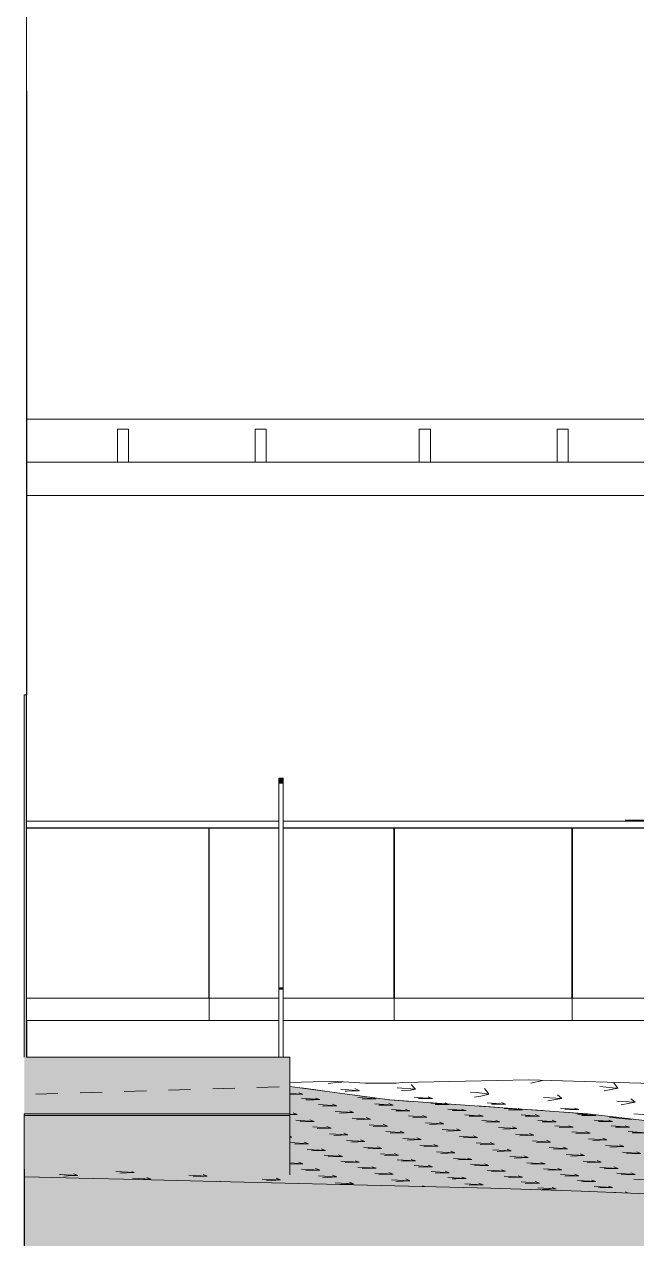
# Model space of a CAD drawing. Header units: metres. Extents: x -111189 to -108577, y -72951 to -72647.
# Drawn here: x -108974.64 to -108971.87, y -72946.57 to -72941.08 of the extents above; entities that cross this region are included whole.
import ezdxf

# ---------------------------------------------------------------- set-up
doc = ezdxf.new("R2010")
doc.units = ezdxf.units.M
doc.header["$MEASUREMENT"] = 0
doc.linetypes.add('Hidden Line', pattern=[0.13, 0.08, -0.05])
for name, color, linetype in [('00 - DESENHO 2D', 7, 'Continuous'), ('01 - TERRENO PROPOSTO', 7, 'Continuous'), ('02 - ESTRADAS', 7, 'Continuous'), ('03 - LAJES', 7, 'Continuous'), ('05 - VIGA', 7, 'Continuous'), ('06 - ESCADAS _ GUARDAS', 7, 'Continuous'), ('06 - FORRA', 7, 'Continuous'), ('08 - EQUIPAMENTO FIXO', 7, 'Continuous')]:
    doc.layers.add(name, color=color, linetype=linetype)

# ---------------------------------------------------------------- blocks, each defined once
blk = doc.blocks.new('Corte Elem_79_1', base_point=(-108818.3944, -72944.7073))
at = {"layer": '03 - LAJES', "color": 7, "linetype": 'Continuous', "lineweight": 13}
for p, q in [((-108974.6291, -72945.579), (-108973.4904, -72945.579)), ((-108973.4704, -72945.579), (-108969.845, -72945.579))]:
    blk.add_line(p, q, dxfattribs=at)
blk = doc.blocks.new('Corte Elem_84_1', base_point=(-108818.3944, -72944.7073))
at = {"layer": '06 - FORRA', "color": 7, "linetype": 'Continuous', "lineweight": 13}
blk.add_line((-108974.6405, -72945.579), (-108974.6404, -72945.579), dxfattribs=at)
blk = doc.blocks.new('Corte Elem_124_1', base_point=(-108818.3944, -72944.7073))
at = {"layer": '08 - EQUIPAMENTO FIXO', "color": 251, "linetype": 'Continuous', "lineweight": 13}
for p, q in [((-108972.1641, -72944.679), (-108972.9686, -72944.679)), ((-108972.1641, -72944.709), (-108972.9686, -72944.709)), ((-108972.9676, -72945.478), (-108972.9676, -72944.71)), ((-108972.9676, -72944.71), (-108972.1651, -72944.71)), ((-108972.9506, -72944.709), (-108972.9506, -72944.71)), ((-108972.1821, -72944.709), (-108972.1821, -72944.71)), ((-108972.1651, -72944.71), (-108972.1651, -72945.478)), ((-108972.9506, -72945.479), (-108972.9686, -72945.479)), ((-108972.1651, -72945.478), (-108972.9676, -72945.478)), ((-108972.9506, -72945.479), (-108972.9506, -72945.478)), ((-108972.1821, -72945.479), (-108972.9506, -72945.479)), ((-108972.1821, -72945.479), (-108972.1821, -72945.478)), ((-108972.1641, -72945.479), (-108972.1821, -72945.479))]:
    blk.add_line(p, q, dxfattribs=at)
blk = doc.blocks.new('Corte Elem_125_1', base_point=(-108818.3944, -72944.7073))
at = {"layer": '08 - EQUIPAMENTO FIXO', "color": 251, "linetype": 'Continuous', "lineweight": 13}
for p, q in [((-108973.4904, -72944.679), (-108973.8054, -72944.679)), ((-108973.4904, -72944.709), (-108973.8054, -72944.709)), ((-108973.8044, -72945.478), (-108973.8044, -72944.71)), ((-108973.8044, -72944.71), (-108973.4904, -72944.71)), ((-108973.7874, -72944.709), (-108973.7874, -72944.71)), ((-108972.9686, -72944.679), (-108973.4704, -72944.679)), ((-108972.9686, -72944.709), (-108973.4704, -72944.709)), ((-108973.4704, -72944.71), (-108972.9696, -72944.71)), ((-108972.9866, -72944.709), (-108972.9866, -72944.71)), ((-108972.9696, -72944.71), (-108972.9696, -72945.478)), ((-108972.9686, -72945.479), (-108972.9686, -72944.709)), ((-108973.7874, -72945.479), (-108973.8054, -72945.479)), ((-108973.4904, -72945.478), (-108973.8044, -72945.478)), ((-108973.7874, -72945.479), (-108973.7874, -72945.478)), ((-108973.4904, -72945.479), (-108973.7874, -72945.479)), ((-108972.9696, -72945.478), (-108973.4704, -72945.478)), ((-108972.9866, -72945.479), (-108973.4704, -72945.479)), ((-108972.9866, -72945.479), (-108972.9866, -72945.478)), ((-108972.9686, -72945.479), (-108972.9866, -72945.479)), ((-108972.9686, -72945.579), (-108972.9686, -72945.479))]:
    blk.add_line(p, q, dxfattribs=at)
blk = doc.blocks.new('Corte Elem_126_1', base_point=(-108818.3944, -72944.7073))
at = {"layer": '08 - EQUIPAMENTO FIXO', "color": 251, "linetype": 'Continuous', "lineweight": 13}
for p, q in [((-108973.8054, -72944.679), (-108974.6291, -72944.679)), ((-108973.8054, -72944.709), (-108974.6291, -72944.709)), ((-108974.6291, -72944.71), (-108973.8064, -72944.71)), ((-108974.6225, -72944.709), (-108974.6225, -72944.71)), ((-108973.8234, -72944.709), (-108973.8234, -72944.71)), ((-108973.8064, -72944.71), (-108973.8064, -72945.478)), ((-108973.8054, -72945.479), (-108973.8054, -72944.709)), ((-108973.8064, -72945.478), (-108974.6291, -72945.478)), ((-108974.6225, -72945.479), (-108974.6291, -72945.479)), ((-108974.6225, -72945.479), (-108974.6225, -72945.478)), ((-108973.8234, -72945.479), (-108974.6225, -72945.479)), ((-108973.8234, -72945.479), (-108973.8234, -72945.478)), ((-108973.8054, -72945.479), (-108973.8234, -72945.479)), ((-108973.8054, -72945.579), (-108973.8054, -72945.479))]:
    blk.add_line(p, q, dxfattribs=at)
blk = doc.blocks.new('Corte Elem_127_1', base_point=(-108818.3944, -72944.7073))
at = {"layer": '08 - EQUIPAMENTO FIXO', "color": 251, "linetype": 'Continuous', "lineweight": 13}
for p, q in [((-108970.7657, -72944.679), (-108972.1641, -72944.679)), ((-108972.1641, -72945.479), (-108972.1641, -72944.709)), ((-108970.7657, -72944.709), (-108972.1641, -72944.709)), ((-108972.1631, -72945.478), (-108972.1631, -72944.71)), ((-108972.1631, -72944.71), (-108970.7667, -72944.71)), ((-108972.1461, -72944.709), (-108972.1461, -72944.71)), ((-108971.9246, -72944.674), (-108971.9249, -72944.674)), ((-108971.9237, -72944.674), (-108971.9246, -72944.674)), ((-108971.9223, -72944.674), (-108971.9237, -72944.674)), ((-108971.9203, -72944.674), (-108971.9223, -72944.674)), ((-108971.9178, -72944.674), (-108971.9203, -72944.674)), ((-108971.9149, -72944.674), (-108971.9178, -72944.674)), ((-108971.9118, -72944.674), (-108971.9149, -72944.674)), ((-108971.9084, -72944.674), (-108971.9118, -72944.674)), ((-108971.9049, -72944.674), (-108971.9084, -72944.674)), ((-108971.0249, -72944.674), (-108971.9049, -72944.674)), ((-108971.0215, -72944.674), (-108971.0249, -72944.674)), ((-108971.0181, -72944.674), (-108971.0215, -72944.674)), ((-108971.0149, -72944.674), (-108971.0181, -72944.674)), ((-108971.0121, -72944.674), (-108971.0149, -72944.674)), ((-108971.0096, -72944.674), (-108971.0121, -72944.674)), ((-108971.0076, -72944.674), (-108971.0096, -72944.674)), ((-108971.0061, -72944.674), (-108971.0076, -72944.674)), ((-108971.0052, -72944.674), (-108971.0061, -72944.674)), ((-108971.0049, -72944.674), (-108971.0052, -72944.674)), ((-108970.7837, -72944.709), (-108970.7837, -72944.71)), ((-108970.7667, -72944.71), (-108970.7667, -72945.478)), ((-108970.7657, -72945.479), (-108970.7657, -72944.709)), ((-108972.1641, -72945.579), (-108972.1641, -72945.479)), ((-108972.1461, -72945.479), (-108972.1641, -72945.479)), ((-108970.7667, -72945.478), (-108972.1631, -72945.478)), ((-108972.1461, -72945.479), (-108972.1461, -72945.478)), ((-108970.7837, -72945.479), (-108972.1461, -72945.479)), ((-108970.7837, -72945.479), (-108970.7837, -72945.478)), ((-108970.7657, -72945.479), (-108970.7837, -72945.479)), ((-108970.7657, -72945.579), (-108970.7657, -72945.479))]:
    blk.add_line(p, q, dxfattribs=at)
blk = doc.blocks.new('Corte Elem_134_1', base_point=(-108818.3944, -72944.7073))
at = {"layer": '05 - VIGA', "color": 251, "linetype": 'Continuous', "lineweight": 13}
for p, q in [((-108974.2195, -72943.0568), (-108974.6291, -72943.0568)), ((-108973.597, -72943.0568), (-108974.1695, -72943.0568)), ((-108972.8551, -72943.0568), (-108973.547, -72943.0568)), ((-108972.2326, -72943.0568), (-108972.8051, -72943.0568)), ((-108971.6107, -72943.0568), (-108972.1826, -72943.0568)), ((-108970.0076, -72943.2068), (-108974.6291, -72943.2068))]:
    blk.add_line(p, q, dxfattribs=at)
blk = doc.blocks.new('Corte Elem_136_1', base_point=(-108818.3944, -72944.7073))
at = {"layer": '05 - VIGA', "color": 251, "linetype": 'Continuous', "lineweight": 13}
for p, q in [((-108974.2195, -72942.9068), (-108974.2195, -72943.0568)), ((-108974.1695, -72942.9068), (-108974.2195, -72942.9068)), ((-108974.1695, -72943.0568), (-108974.1695, -72942.9068)), ((-108974.2195, -72943.0568), (-108974.1695, -72943.0568))]:
    blk.add_line(p, q, dxfattribs=at)
blk = doc.blocks.new('Corte Elem_137_1', base_point=(-108818.3944, -72944.7073))
at = {"layer": '05 - VIGA', "color": 251, "linetype": 'Continuous', "lineweight": 13}
for p, q in [((-108973.597, -72942.9068), (-108973.597, -72943.0568)), ((-108973.547, -72942.9068), (-108973.597, -72942.9068)), ((-108973.547, -72943.0568), (-108973.547, -72942.9068)), ((-108973.597, -72943.0568), (-108973.547, -72943.0568))]:
    blk.add_line(p, q, dxfattribs=at)
blk = doc.blocks.new('Corte Elem_138_1', base_point=(-108818.3944, -72944.7073))
at = {"layer": '05 - VIGA', "color": 251, "linetype": 'Continuous', "lineweight": 13}
for p, q in [((-108972.8551, -72942.9068), (-108972.8551, -72943.0568)), ((-108972.8051, -72942.9068), (-108972.8551, -72942.9068)), ((-108972.8051, -72943.0568), (-108972.8051, -72942.9068)), ((-108972.8551, -72943.0568), (-108972.8051, -72943.0568))]:
    blk.add_line(p, q, dxfattribs=at)
blk = doc.blocks.new('Corte Elem_139_1', base_point=(-108818.3944, -72944.7073))
at = {"layer": '05 - VIGA', "color": 251, "linetype": 'Continuous', "lineweight": 13}
for p, q in [((-108972.2326, -72942.9068), (-108972.2326, -72943.0568)), ((-108972.1826, -72942.9068), (-108972.2326, -72942.9068)), ((-108972.1826, -72943.0568), (-108972.1826, -72942.9068)), ((-108972.2326, -72943.0568), (-108972.1826, -72943.0568))]:
    blk.add_line(p, q, dxfattribs=at)
blk = doc.blocks.new('Corte Elem_143_1', base_point=(-108818.3944, -72944.7073))
at = {"layer": '05 - VIGA', "color": 251, "linetype": 'Continuous', "lineweight": 13}
blk.add_line((-108974.6291, -72942.8611), (-108969.6749, -72942.8611), dxfattribs=at)
blk = doc.blocks.new('Corte Elem_144_1', base_point=(-108818.3944, -72944.7073))
at = {"layer": '06 - FORRA', "linetype": 'Continuous', "lineweight": 13}
blk.add_hatch(color=251, dxfattribs=at).paths.add_polyline_path([(-108974.6304, -72944.1073), (-108974.6404, -72944.1073), (-108974.6404, -72945.7448), (-108974.6304, -72945.7448)])
at = {"layer": '06 - FORRA', "color": 7, "linetype": 'Continuous', "lineweight": 20}
for p, q in [((-108974.6404, -72944.1073), (-108974.6304, -72944.1073)), ((-108974.6404, -72945.7448), (-108974.6404, -72944.1073)), ((-108974.6304, -72944.1073), (-108974.6304, -72945.7448))]:
    blk.add_line(p, q, dxfattribs=at)
blk = doc.blocks.new('Corte Elem_145_1', base_point=(-108818.3944, -72944.7073))
at = {"layer": '06 - FORRA', "color": 7, "linetype": 'Continuous', "lineweight": 13}
for p, q in [((-108974.6292, -72944.1073), (-108974.6297, -72944.1073)), ((-108974.6291, -72945.7448), (-108974.6291, -72945.579))]:
    blk.add_line(p, q, dxfattribs=at)
blk = doc.blocks.new('Corte Elem_153_1', base_point=(-108818.3944, -72944.7073))
at = {"layer": '06 - FORRA', "color": 7, "linetype": 'Continuous', "lineweight": 13}
for p, q in [((-108974.6305, -72944.1073), (-108974.6305, -72938.7017)), ((-108974.6305, -72944.1073), (-108974.6305, -72938.7017)), ((-108974.6405, -72944.1077), (-108974.6404, -72944.1077))]:
    blk.add_line(p, q, dxfattribs=at)
blk = doc.blocks.new('Corte Elem_154_1', base_point=(-108818.3944, -72944.7073))
at = {"layer": '06 - FORRA', "color": 7, "linetype": 'Continuous', "lineweight": 13}
for p, q in [((-108974.6291, -72944.1073), (-108974.6291, -72941.8273)), ((-108974.6292, -72944.1073), (-108974.6291, -72944.1073))]:
    blk.add_line(p, q, dxfattribs=at)
blk = doc.blocks.new('Corte Elem_158_1', base_point=(-108818.3944, -72944.7073))
at = {"layer": '06 - FORRA', "color": 7, "linetype": 'Continuous', "lineweight": 13}
for p, q in [((-108974.6305, -72941.3773), (-108974.6291, -72941.3773)), ((-108974.6291, -72941.3773), (-108974.6291, -72941.8273)), ((-108974.6291, -72941.8273), (-108974.6305, -72941.8273))]:
    blk.add_line(p, q, dxfattribs=at)
blk = doc.blocks.new('Corte Elem_162_1', base_point=(-108818.3944, -72944.7073))
at = {"layer": '06 - ESCADAS _ GUARDAS', "linetype": 'Continuous', "lineweight": 13}
blk.add_hatch(color=251, dxfattribs=at).paths.add_polyline_path([(-108973.4405, -72945.7448), (-108974.6405, -72945.7448), (-108974.6405, -72946.0093), (-108973.4405, -72946.0093)])
at = {"layer": '06 - ESCADAS _ GUARDAS', "color": 7, "linetype": 'Continuous', "lineweight": 20}
for p, q in [((-108974.6405, -72945.7448), (-108974.6404, -72945.7448)), ((-108974.6304, -72945.7448), (-108973.4405, -72945.7448)), ((-108973.4405, -72945.7448), (-108973.4405, -72946.0093)), ((-108973.4405, -72946.0093), (-108974.6405, -72946.0093))]:
    blk.add_line(p, q, dxfattribs=at)
at = {"layer": '06 - ESCADAS _ GUARDAS', "color": 7, "linetype": 'Continuous', "lineweight": 13}
for p, q in [((-108974.6405, -72946.0093), (-108974.6405, -72946.036)), ((-108973.4405, -72946.036), (-108973.4405, -72946.0093)), ((-108973.4405, -72946.0929), (-108973.4405, -72946.036)), ((-108973.4405, -72946.1498), (-108973.4405, -72946.0929)), ((-108973.4405, -72946.2067), (-108973.4405, -72946.1498)), ((-108973.4405, -72946.2636), (-108973.4405, -72946.2067)), ((-108973.4405, -72946.2777), (-108973.4405, -72946.2636)), ((-108974.6405, -72946.3083), (-108974.6399, -72946.3083))]:
    blk.add_line(p, q, dxfattribs=at)
blk = doc.blocks.new('Corte Elem_163_1', base_point=(-108818.3944, -72944.7073))
at = {"layer": '01 - TERRENO PROPOSTO', "linetype": 'Continuous', "lineweight": 13}
blk.add_hatch(color=251, dxfattribs=at).paths.add_polyline_path([(-108974.6399, -72946.2857), (-108974.6399, -72947.8273), (-108969.8223, -72947.8273), (-108969.8223, -72946.44), (-108969.8376, -72946.4394), (-108970.1213, -72946.4273), (-108970.2256, -72946.4231), (-108970.2322, -72946.4229), (-108970.2453, -72946.4226), (-108970.5252, -72946.4119), (-108970.6374, -72946.4086), (-108970.8846, -72946.4003), (-108972.1242, -72946.3513), (-108972.5314, -72946.3377), (-108973.5846, -72946.3116), (-108973.8319, -72946.305), (-108974.1253, -72946.2977), (-108974.3924, -72946.2913), (-108974.572, -72946.2871)])
at = {"layer": '01 - TERRENO PROPOSTO', "color": 7, "linetype": 'Continuous', "lineweight": 13}
for p, q in [((-108973.3344, -72945.8565), (-108973.4405, -72945.8601)), ((-108973.2233, -72945.8553), (-108973.3344, -72945.8565)), ((-108973.2198, -72945.8588), (-108973.2667, -72945.864)), ((-108973.222, -72945.8566), (-108973.263, -72945.8557)), ((-108973.1002, -72945.8633), (-108973.2233, -72945.8553)), ((-108973.2031, -72945.8584), (-108973.222, -72945.8566)), ((-108973.2031, -72945.8584), (-108973.2198, -72945.8588)), ((-108973.2031, -72945.8584), (-108973.2073, -72945.8563)), ((-108972.9599, -72945.8624), (-108973.1002, -72945.8633)), ((-108972.9316, -72945.86), (-108972.9599, -72945.8624)), ((-108972.646, -72945.8541), (-108972.9316, -72945.86)), ((-108972.8883, -72945.8718), (-108972.8913, -72945.8685)), ((-108972.3605, -72945.8482), (-108972.646, -72945.8541)), ((-108971.6923, -72945.8668), (-108972.3605, -72945.8482)), ((-108972.2987, -72945.85), (-108972.3506, -72945.8632)), ((-108971.9595, -72945.8831), (-108971.9753, -72945.8613)), ((-108973.3812, -72945.9123), (-108973.4405, -72945.9087)), ((-108973.3812, -72945.9123), (-108973.4405, -72945.9129)), ((-108973.3812, -72945.9123), (-108973.4003, -72945.9066)), ((-108973.1886, -72945.8908), (-108973.2094, -72945.8904)), ((-108973.1815, -72945.8982), (-108973.1903, -72945.8991)), ((-108973.1277, -72945.8967), (-108973.1886, -72945.8908)), ((-108973.1278, -72945.8968), (-108973.1815, -72945.8982)), ((-108973.1275, -72945.8964), (-108973.1458, -72945.8872)), ((-108973.1267, -72945.8968), (-108973.1278, -72945.8968)), ((-108973.1267, -72945.8968), (-108973.1277, -72945.8967)), ((-108973.1267, -72945.8968), (-108973.1275, -72945.8964)), ((-108972.8723, -72945.89), (-108972.955, -72945.8845)), ((-108972.8947, -72945.8949), (-108972.9359, -72945.8952)), ((-108972.8723, -72945.89), (-108972.8947, -72945.8949)), ((-108972.8811, -72945.8809), (-108972.8883, -72945.8718)), ((-108972.8723, -72945.89), (-108972.8811, -72945.8809)), ((-108972.5943, -72945.9053), (-108972.6242, -72945.9036)), ((-108972.5765, -72945.9207), (-108972.6051, -72945.9259)), ((-108972.5415, -72945.9118), (-108972.5943, -72945.9053)), ((-108972.5415, -72945.9118), (-108972.5765, -72945.9207)), ((-108972.5534, -72945.8953), (-108972.5606, -72945.8875)), ((-108972.5415, -72945.9118), (-108972.5534, -72945.8953)), ((-108972.2107, -72945.9316), (-108972.2298, -72945.9159)), ((-108971.982, -72945.8845), (-108972.0389, -72945.8775)), ((-108971.9562, -72945.8858), (-108972.0198, -72945.8973)), ((-108971.9562, -72945.8858), (-108971.982, -72945.8845)), ((-108971.9562, -72945.8858), (-108971.9595, -72945.8831)), ((-108973.3048, -72945.937), (-108973.3875, -72945.9307)), ((-108973.3319, -72945.9373), (-108973.3684, -72945.9374)), ((-108973.3048, -72945.937), (-108973.3319, -72945.9373)), ((-108973.3048, -72945.937), (-108973.3239, -72945.9299)), ((-108973.2285, -72945.9649), (-108973.3112, -72945.9596)), ((-108973.2285, -72945.9649), (-108973.2921, -72945.9673)), ((-108973.2285, -72945.9649), (-108973.2476, -72945.9572)), ((-108973.0504, -72945.9337), (-108973.1331, -72945.9274)), ((-108973.0675, -72945.9338), (-108973.114, -72945.9344)), ((-108973.0689, -72945.9273), (-108973.0695, -72945.927)), ((-108973.0504, -72945.9337), (-108973.0689, -72945.9273)), ((-108973.0504, -72945.9337), (-108973.0675, -72945.9338)), ((-108972.974, -72945.962), (-108973.0567, -72945.9557)), ((-108972.9743, -72945.962), (-108973.0376, -72945.9621)), ((-108972.974, -72945.962), (-108972.9931, -72945.9548)), ((-108972.974, -72945.962), (-108972.9743, -72945.962)), ((-108972.8628, -72945.9273), (-108972.8786, -72945.9255)), ((-108972.7959, -72945.9324), (-108972.8628, -72945.9273)), ((-108972.7959, -72945.9324), (-108972.8595, -72945.9327)), ((-108972.8106, -72945.9273), (-108972.815, -72945.925)), ((-108972.7959, -72945.9324), (-108972.8106, -72945.9273)), ((-108972.7196, -72945.9587), (-108972.8023, -72945.9524)), ((-108972.737, -72945.9588), (-108972.7832, -72945.9594)), ((-108972.7196, -72945.9587), (-108972.7387, -72945.9521)), ((-108972.7196, -72945.9587), (-108972.737, -72945.9588)), ((-108972.4651, -72945.9573), (-108972.5478, -72945.9511)), ((-108972.4651, -72945.9573), (-108972.5287, -72945.9577)), ((-108972.4651, -72945.9573), (-108972.4842, -72945.9508)), ((-108972.3888, -72945.9837), (-108972.4715, -72945.9774)), ((-108972.3888, -72945.9837), (-108972.4079, -72945.9771)), ((-108972.2107, -72945.9316), (-108972.2934, -72945.9273)), ((-108972.2107, -72945.9316), (-108972.2743, -72945.9431)), ((-108972.1343, -72945.9823), (-108972.217, -72945.9761)), ((-108972.1343, -72945.9823), (-108972.1534, -72945.9757)), ((-108971.8799, -72945.9489), (-108971.9626, -72945.9446)), ((-108971.8799, -72945.9489), (-108971.9435, -72945.9603)), ((-108971.8799, -72945.9489), (-108971.899, -72945.9331)), ((-108973.4066, -72946.0049), (-108973.4405, -72946.0028)), ((-108973.4066, -72946.0049), (-108973.4405, -72946.0062)), ((-108973.4066, -72946.0049), (-108973.4257, -72945.9973)), ((-108973.3302, -72946.0354), (-108973.4129, -72946.0302)), ((-108973.3302, -72946.0354), (-108973.3493, -72946.0278)), ((-108973.1521, -72945.9954), (-108973.2348, -72945.9901)), ((-108973.1521, -72945.9954), (-108973.2158, -72945.9978)), ((-108973.1521, -72945.9954), (-108973.1712, -72945.9877)), ((-108973.0758, -72946.0258), (-108973.1585, -72946.0206)), ((-108973.0758, -72946.0258), (-108973.1394, -72946.0282)), ((-108973.0758, -72946.0258), (-108973.0949, -72946.0182)), ((-108972.8977, -72945.9874), (-108972.9804, -72945.9812)), ((-108972.9455, -72945.9876), (-108972.9613, -72945.9882)), ((-108972.8977, -72945.9874), (-108972.9455, -72945.9876)), ((-108972.8977, -72945.9874), (-108972.9168, -72945.9811)), ((-108972.8213, -72946.0163), (-108972.904, -72946.011)), ((-108972.8213, -72946.0163), (-108972.885, -72946.0186)), ((-108972.8213, -72946.0163), (-108972.8404, -72946.0086)), ((-108972.6432, -72945.9867), (-108972.7259, -72945.9805)), ((-108972.6432, -72945.9867), (-108972.7068, -72945.9868)), ((-108972.6504, -72945.9843), (-108972.6623, -72945.9798)), ((-108972.6432, -72945.9867), (-108972.6504, -72945.9843)), ((-108972.5669, -72946.0121), (-108972.6496, -72946.0059)), ((-108972.5669, -72946.0121), (-108972.6305, -72946.0123)), ((-108972.5669, -72946.0121), (-108972.586, -72946.0058)), ((-108972.5293, -72946.0347), (-108972.5732, -72946.0319)), ((-108972.4905, -72946.0376), (-108972.5096, -72946.0312)), ((-108972.4065, -72945.9837), (-108972.4524, -72945.9844)), ((-108972.3888, -72945.9837), (-108972.4065, -72945.9837)), ((-108972.3124, -72946.0114), (-108972.3951, -72946.0052)), ((-108972.3124, -72946.0114), (-108972.3761, -72946.0116)), ((-108972.3269, -72946.0065), (-108972.3315, -72946.0048)), ((-108972.3124, -72946.0114), (-108972.3269, -72946.0065)), ((-108972.2361, -72946.0368), (-108972.3188, -72946.0307)), ((-108972.2361, -72946.0368), (-108972.2552, -72946.0305)), ((-108972.1343, -72945.9823), (-108972.1979, -72945.9827)), ((-108972.058, -72946.0086), (-108972.1407, -72946.0024)), ((-108972.076, -72946.0087), (-108972.1216, -72946.0093)), ((-108972.058, -72946.0086), (-108972.0771, -72946.0021)), ((-108972.058, -72946.0086), (-108972.076, -72946.0087)), ((-108971.9816, -72946.0361), (-108972.0643, -72946.0299)), ((-108971.9816, -72946.0361), (-108972.0007, -72946.0297)), ((-108971.8035, -72946.0073), (-108971.8862, -72946.0011)), ((-108973.3302, -72946.0354), (-108973.3939, -72946.0378)), ((-108973.2539, -72946.0659), (-108973.3366, -72946.0607)), ((-108973.2539, -72946.0659), (-108973.3175, -72946.0683)), ((-108973.2539, -72946.0659), (-108973.273, -72946.0583)), ((-108972.9995, -72946.0563), (-108973.0822, -72946.0511)), ((-108972.9995, -72946.0563), (-108973.0631, -72946.0587)), ((-108972.9995, -72946.0563), (-108973.0185, -72946.0487)), ((-108972.9231, -72946.0868), (-108973.0058, -72946.0816)), ((-108972.9231, -72946.0868), (-108972.9867, -72946.0892)), ((-108972.9231, -72946.0868), (-108972.9422, -72946.0792)), ((-108972.745, -72946.0467), (-108972.8277, -72946.0415)), ((-108972.745, -72946.0467), (-108972.8086, -72946.0491)), ((-108972.745, -72946.0467), (-108972.7641, -72946.0391)), ((-108972.6687, -72946.0772), (-108972.7514, -72946.072)), ((-108972.6687, -72946.0772), (-108972.7323, -72946.0796)), ((-108972.6687, -72946.0772), (-108972.6877, -72946.0696)), ((-108972.5034, -72946.0376), (-108972.5542, -72946.0395)), ((-108972.4905, -72946.0376), (-108972.5293, -72946.0347)), ((-108972.4905, -72946.0376), (-108972.5034, -72946.0376)), ((-108972.4142, -72946.0676), (-108972.4969, -72946.0624)), ((-108972.4142, -72946.0676), (-108972.4778, -72946.07)), ((-108972.4142, -72946.0676), (-108972.4333, -72946.06)), ((-108972.2361, -72946.0368), (-108972.2997, -72946.037)), ((-108972.1598, -72946.0623), (-108972.2425, -72946.0561)), ((-108972.1598, -72946.0623), (-108972.2234, -72946.0625)), ((-108972.1598, -72946.0623), (-108972.1788, -72946.0559)), ((-108972.0834, -72946.0885), (-108972.1661, -72946.0833)), ((-108972.095, -72946.0839), (-108972.1025, -72946.0814)), ((-108972.0834, -72946.0885), (-108972.095, -72946.0839)), ((-108971.9816, -72946.0361), (-108972.0453, -72946.0363)), ((-108971.9053, -72946.0615), (-108971.988, -72946.0554)), ((-108971.9053, -72946.0615), (-108971.9689, -72946.0617)), ((-108971.9053, -72946.0615), (-108971.9244, -72946.0552)), ((-108971.829, -72946.087), (-108971.9117, -72946.0808)), ((-108971.829, -72946.087), (-108971.8926, -72946.0872)), ((-108973.432, -72946.106), (-108973.4405, -72946.1026)), ((-108973.432, -72946.106), (-108973.4405, -72946.1055)), ((-108973.432, -72946.106), (-108973.4405, -72946.1063)), ((-108973.3557, -72946.1365), (-108973.4384, -72946.1313)), ((-108973.3557, -72946.1365), (-108973.4193, -72946.1389)), ((-108973.3557, -72946.1365), (-108973.3748, -72946.1289)), ((-108973.1776, -72946.0964), (-108973.2603, -72946.0912)), ((-108973.1776, -72946.0964), (-108973.2412, -72946.0988)), ((-108973.1776, -72946.0964), (-108973.1966, -72946.0888)), ((-108973.1012, -72946.1269), (-108973.1839, -72946.1217)), ((-108973.1012, -72946.1269), (-108973.1648, -72946.1293)), ((-108973.1012, -72946.1269), (-108973.1203, -72946.1193)), ((-108972.8468, -72946.1173), (-108972.9295, -72946.1121)), ((-108972.8468, -72946.1173), (-108972.9104, -72946.1197)), ((-108972.8468, -72946.1173), (-108972.8659, -72946.1097)), ((-108972.7704, -72946.1478), (-108972.8531, -72946.1426)), ((-108972.7704, -72946.1478), (-108972.7895, -72946.1402)), ((-108972.5923, -72946.1077), (-108972.675, -72946.1025)), ((-108972.5923, -72946.1077), (-108972.6559, -72946.1101)), ((-108972.5923, -72946.1077), (-108972.6114, -72946.1001)), ((-108972.516, -72946.1382), (-108972.5987, -72946.133)), ((-108972.516, -72946.1382), (-108972.5796, -72946.1406)), ((-108972.516, -72946.1382), (-108972.5351, -72946.1306)), ((-108972.3379, -72946.0981), (-108972.4206, -72946.0929)), ((-108972.3379, -72946.0981), (-108972.4015, -72946.1005)), ((-108972.3379, -72946.0981), (-108972.3569, -72946.0905)), ((-108972.2615, -72946.1286), (-108972.3442, -72946.1234)), ((-108972.2615, -72946.1286), (-108972.3251, -72946.131)), ((-108972.2615, -72946.1286), (-108972.2806, -72946.121)), ((-108972.0834, -72946.0885), (-108972.147, -72946.0909)), ((-108972.0071, -72946.119), (-108972.0898, -72946.1138)), ((-108972.0071, -72946.119), (-108972.0707, -72946.1214)), ((-108972.0071, -72946.119), (-108972.0262, -72946.1114)), ((-108971.9307, -72946.1495), (-108971.9498, -72946.1419)), ((-108973.2793, -72946.167), (-108973.362, -72946.1618)), ((-108973.2942, -72946.1675), (-108973.3429, -72946.1687)), ((-108973.2793, -72946.167), (-108973.2984, -72946.1594)), ((-108973.2793, -72946.167), (-108973.2942, -72946.1675)), ((-108973.203, -72946.1937), (-108973.2857, -72946.1887)), ((-108973.203, -72946.1937), (-108973.2666, -72946.1953)), ((-108973.203, -72946.1937), (-108973.2221, -72946.1871)), ((-108973.0249, -72946.1574), (-108973.1076, -72946.1522)), ((-108973.0249, -72946.1574), (-108973.0885, -72946.1598)), ((-108973.0249, -72946.1574), (-108973.044, -72946.1498)), ((-108972.9485, -72946.1874), (-108973.0312, -72946.1824)), ((-108972.9485, -72946.1874), (-108973.0121, -72946.189)), ((-108972.9573, -72946.1844), (-108972.9676, -72946.1802)), ((-108972.9485, -72946.1874), (-108972.9573, -72946.1844)), ((-108972.7704, -72946.1478), (-108972.834, -72946.1502)), ((-108972.6941, -72946.1783), (-108972.7768, -72946.1731)), ((-108972.6941, -72946.1783), (-108972.7577, -72946.1807)), ((-108972.6941, -72946.1783), (-108972.7132, -72946.1707)), ((-108972.4396, -72946.1687), (-108972.5223, -72946.1635)), ((-108972.4396, -72946.1687), (-108972.5032, -72946.1711)), ((-108972.4396, -72946.1687), (-108972.4587, -72946.1611)), ((-108972.3633, -72946.1992), (-108972.446, -72946.1939)), ((-108972.3633, -72946.1992), (-108972.3824, -72946.1916)), ((-108972.1852, -72946.1591), (-108972.2679, -72946.1539)), ((-108972.1852, -72946.1591), (-108972.2488, -72946.1615)), ((-108972.1852, -72946.1591), (-108972.2043, -72946.1515)), ((-108972.1088, -72946.1896), (-108972.1915, -72946.1844)), ((-108972.1088, -72946.1896), (-108972.1724, -72946.192)), ((-108972.1088, -72946.1896), (-108972.1279, -72946.182)), ((-108971.9307, -72946.1495), (-108972.0134, -72946.1443)), ((-108971.9307, -72946.1495), (-108971.9943, -72946.1519)), ((-108971.8544, -72946.18), (-108971.9371, -72946.1748)), ((-108971.8544, -72946.18), (-108971.918, -72946.1824)), ((-108971.8544, -72946.18), (-108971.8735, -72946.1724)), ((-108974.6398, -72946.2517), (-108974.6399, -72946.2857)), ((-108973.3811, -72946.2267), (-108973.4405, -72946.2233)), ((-108973.3811, -72946.2267), (-108973.4405, -72946.229)), ((-108973.3841, -72946.2256), (-108973.4002, -72946.22)), ((-108973.3048, -72946.2557), (-108973.3875, -72946.2515)), ((-108973.3811, -72946.2267), (-108973.3841, -72946.2256)), ((-108973.3224, -72946.2486), (-108973.3238, -72946.2481)), ((-108973.3048, -72946.2557), (-108973.3224, -72946.2486)), ((-108973.1266, -72946.2203), (-108973.2093, -72946.2153)), ((-108973.1266, -72946.2203), (-108973.1903, -72946.2219)), ((-108973.1266, -72946.2203), (-108973.1457, -72946.2137)), ((-108973.0503, -72946.2469), (-108973.133, -72946.2418)), ((-108973.0503, -72946.2469), (-108973.1139, -72946.2485)), ((-108973.0503, -72946.2469), (-108973.0694, -72946.2403)), ((-108972.8722, -72946.214), (-108972.9549, -72946.2089)), ((-108972.8722, -72946.214), (-108972.9358, -72946.2156)), ((-108972.8722, -72946.214), (-108972.8913, -72946.2074)), ((-108972.7959, -72946.2406), (-108972.8785, -72946.2355)), ((-108972.7959, -72946.2406), (-108972.8595, -72946.2422)), ((-108972.7959, -72946.2406), (-108972.8149, -72946.2339)), ((-108972.6177, -72946.2077), (-108972.7004, -72946.2026)), ((-108972.6177, -72946.2077), (-108972.6814, -72946.2093)), ((-108972.6177, -72946.2077), (-108972.6368, -72946.201)), ((-108972.5414, -72946.2343), (-108972.6241, -72946.2292)), ((-108972.5414, -72946.2343), (-108972.605, -72946.2358)), ((-108972.5414, -72946.2343), (-108972.5605, -72946.2276)), ((-108972.3633, -72946.1992), (-108972.4269, -72946.2016)), ((-108972.2869, -72946.2279), (-108972.3696, -72946.2229)), ((-108972.2869, -72946.2279), (-108972.3506, -72946.2295)), ((-108972.2869, -72946.2279), (-108972.306, -72946.2213)), ((-108972.2106, -72946.2545), (-108972.2933, -72946.2494)), ((-108972.2106, -72946.2545), (-108972.2297, -72946.2479)), ((-108972.0325, -72946.2201), (-108972.1152, -72946.2148)), ((-108972.0325, -72946.2201), (-108972.0961, -72946.2225)), ((-108972.0325, -72946.2201), (-108972.0516, -72946.2124)), ((-108971.9561, -72946.2482), (-108972.0388, -72946.2431)), ((-108971.9561, -72946.2482), (-108972.0198, -72946.2498)), ((-108971.9561, -72946.2482), (-108971.9752, -72946.2415)), ((-108974.4762, -72946.2758), (-108974.4816, -72946.2756)), ((-108974.3989, -72946.2797), (-108974.4762, -72946.2758)), ((-108974.4423, -72946.2821), (-108974.4625, -72946.2832)), ((-108974.3989, -72946.2797), (-108974.4423, -72946.2821)), ((-108974.3989, -72946.2797), (-108974.418, -72946.2721)), ((-108974.1445, -72946.2663), (-108974.2272, -72946.2621)), ((-108974.1445, -72946.2663), (-108974.2081, -72946.2697)), ((-108974.1445, -72946.2663), (-108974.1547, -72946.2622)), ((-108974.0681, -72946.2965), (-108974.1508, -72946.2922)), ((-108974.0681, -72946.2965), (-108974.1024, -72946.2983)), ((-108974.0681, -72946.2965), (-108974.0872, -72946.2889)), ((-108973.8137, -72946.2832), (-108973.8964, -72946.279)), ((-108973.8137, -72946.2832), (-108973.8773, -72946.2867)), ((-108973.8137, -72946.2832), (-108973.8327, -72946.2756)), ((-108973.7534, -72946.3071), (-108973.7564, -72946.3059)), ((-108973.4829, -72946.3002), (-108973.5656, -72946.296)), ((-108973.4829, -72946.3002), (-108973.5465, -72946.3036)), ((-108973.4829, -72946.3002), (-108973.502, -72946.2925)), ((-108973.3048, -72946.2557), (-108973.3684, -72946.2592)), ((-108973.2284, -72946.2864), (-108973.3111, -72946.2822)), ((-108973.2284, -72946.2864), (-108973.292, -72946.2899)), ((-108973.2284, -72946.2864), (-108973.2475, -72946.2788)), ((-108972.974, -72946.2742), (-108973.0567, -72946.2694)), ((-108972.974, -72946.2742), (-108973.0376, -72946.2766)), ((-108972.974, -72946.2742), (-108972.993, -72946.2671)), ((-108972.8976, -72946.3034), (-108972.9803, -72946.2991)), ((-108972.8976, -72946.3034), (-108972.9612, -72946.3068)), ((-108972.8976, -72946.3034), (-108972.9167, -72946.2957)), ((-108972.7195, -72946.2672), (-108972.8022, -72946.2621)), ((-108972.7195, -72946.2672), (-108972.7831, -72946.2687)), ((-108972.7195, -72946.2672), (-108972.7386, -72946.2605)), ((-108972.6432, -72946.2937), (-108972.7259, -72946.2887)), ((-108972.6896, -72946.2949), (-108972.7068, -72946.2955)), ((-108972.6432, -72946.2937), (-108972.6896, -72946.2949)), ((-108972.6432, -72946.2937), (-108972.6623, -72946.2871)), ((-108972.4651, -72946.2608), (-108972.5478, -72946.2558)), ((-108972.4651, -72946.2608), (-108972.5287, -72946.2624)), ((-108972.4651, -72946.2608), (-108972.4841, -72946.2542)), ((-108972.3887, -72946.2874), (-108972.4714, -72946.2823)), ((-108972.3887, -72946.2874), (-108972.4523, -72946.289)), ((-108972.3887, -72946.2874), (-108972.4078, -72946.2808)), ((-108972.3124, -72946.314), (-108972.3315, -72946.3073)), ((-108972.2106, -72946.2545), (-108972.2742, -72946.2561)), ((-108972.1343, -72946.2811), (-108972.217, -72946.276)), ((-108972.1343, -72946.2811), (-108972.1979, -72946.2827)), ((-108972.1343, -72946.2811), (-108972.1533, -72946.2744)), ((-108972.0579, -72946.3077), (-108972.1406, -72946.3026)), ((-108972.0579, -72946.3077), (-108972.077, -72946.301)), ((-108971.8798, -72946.2748), (-108971.9625, -72946.2697)), ((-108971.8798, -72946.2748), (-108971.9434, -72946.2763)), ((-108971.8798, -72946.2748), (-108971.8989, -72946.2681)), ((-108971.8035, -72946.3013), (-108971.8862, -72946.2963)), ((-108973.1521, -72946.3171), (-108973.2348, -72946.3129)), ((-108973.1521, -72946.3171), (-108973.2157, -72946.3206)), ((-108973.1521, -72946.3171), (-108973.1712, -72946.3095)), ((-108972.8307, -72946.3303), (-108972.8404, -72946.3264)), ((-108972.5668, -72946.3216), (-108972.6495, -72946.3169)), ((-108972.5668, -72946.3216), (-108972.6304, -72946.324)), ((-108972.5668, -72946.3216), (-108972.5859, -72946.3145)), ((-108972.3124, -72946.314), (-108972.3951, -72946.3089)), ((-108972.3124, -72946.314), (-108972.376, -72946.3156)), ((-108972.236, -72946.3406), (-108972.3187, -72946.3359)), ((-108972.236, -72946.3406), (-108972.2996, -72946.343)), ((-108972.2377, -72946.34), (-108972.2551, -72946.3339)), ((-108972.236, -72946.3406), (-108972.2377, -72946.34)), ((-108972.0579, -72946.3077), (-108972.1215, -72946.3092)), ((-108971.9816, -72946.3342), (-108972.0643, -72946.3292)), ((-108971.9816, -72946.3342), (-108972.0452, -72946.3358)), ((-108971.9816, -72946.3342), (-108972.0007, -72946.3276)), ((-108971.945, -72946.3584), (-108971.9879, -72946.3557)), ((-108971.908, -72946.3598), (-108971.9243, -72946.3542))]:
    blk.add_line(p, q, dxfattribs=at)
at = {"layer": '01 - TERRENO PROPOSTO', "color": 7, "linetype": 'Continuous', "lineweight": 20}
for p, q in [((-108974.6399, -72947.8273), (-108974.6399, -72946.2857)), ((-108974.6399, -72946.2857), (-108974.572, -72946.2871)), ((-108974.572, -72946.2871), (-108974.3924, -72946.2913)), ((-108974.3924, -72946.2913), (-108974.1253, -72946.2977)), ((-108974.1253, -72946.2977), (-108973.8319, -72946.305)), ((-108973.8319, -72946.305), (-108973.5846, -72946.3116)), ((-108973.5846, -72946.3116), (-108972.5314, -72946.3377)), ((-108972.5314, -72946.3377), (-108972.1242, -72946.3513)), ((-108972.1242, -72946.3513), (-108970.8846, -72946.4003))]:
    blk.add_line(p, q, dxfattribs=at)
blk = doc.blocks.new('Corte Elem_168_1', base_point=(-108818.3944, -72944.7073))
at = {"layer": '06 - ESCADAS _ GUARDAS', "color": 7, "linetype": 'Continuous', "lineweight": 13}
for p, q in [((-108973.4904, -72945.6872), (-108973.4904, -72945.7448)), ((-108973.4704, -72945.6872), (-108973.4704, -72945.7448))]:
    blk.add_line(p, q, dxfattribs=at)
blk = doc.blocks.new('Corte Elem_169_1', base_point=(-108818.3944, -72944.7073))
at = {"layer": '06 - ESCADAS _ GUARDAS', "linetype": 'Continuous', "lineweight": 13}
blk.add_hatch(color=251, dxfattribs=at).paths.add_polyline_path([(-108973.4904, -72944.4845), (-108973.4904, -72944.507), (-108973.4704, -72944.507), (-108973.4704, -72944.4845)])
at = {"layer": '06 - ESCADAS _ GUARDAS', "color": 7, "linetype": 'Continuous', "lineweight": 20}
for p, q in [((-108973.4904, -72944.507), (-108973.4904, -72944.4845)), ((-108973.4904, -72944.4845), (-108973.4704, -72944.4845)), ((-108973.4704, -72944.4845), (-108973.4704, -72944.507)), ((-108973.4704, -72944.507), (-108973.4904, -72944.507))]:
    blk.add_line(p, q, dxfattribs=at)
at = {"layer": '06 - ESCADAS _ GUARDAS', "color": 7, "linetype": 'Continuous', "lineweight": 13}
for p, q in [((-108973.4904, -72944.5481), (-108973.4904, -72944.507)), ((-108973.4704, -72944.5481), (-108973.4704, -72944.507))]:
    blk.add_line(p, q, dxfattribs=at)
blk = doc.blocks.new('Corte Elem_170_1', base_point=(-108818.3944, -72944.7073))
at = {"layer": '06 - ESCADAS _ GUARDAS', "linetype": 'Continuous', "lineweight": 13}
blk.add_hatch(color=251, dxfattribs=at).paths.add_polyline_path([(-108973.4904, -72945.4316), (-108973.4904, -72945.4373), (-108973.4704, -72945.4373), (-108973.4704, -72945.4316)])
at = {"layer": '06 - ESCADAS _ GUARDAS', "color": 7, "linetype": 'Continuous', "lineweight": 20}
for p, q in [((-108973.4904, -72945.4373), (-108973.4904, -72945.4316)), ((-108973.4904, -72945.4316), (-108973.4704, -72945.4316)), ((-108973.4704, -72945.4373), (-108973.4904, -72945.4373)), ((-108973.4704, -72945.4316), (-108973.4704, -72945.4373))]:
    blk.add_line(p, q, dxfattribs=at)
at = {"layer": '06 - ESCADAS _ GUARDAS', "color": 7, "linetype": 'Continuous', "lineweight": 13}
for p, q in [((-108973.4904, -72945.6872), (-108973.4904, -72945.4373)), ((-108973.4704, -72945.6872), (-108973.4704, -72945.4373))]:
    blk.add_line(p, q, dxfattribs=at)
blk = doc.blocks.new('Corte Elem_174_1', base_point=(-108818.3944, -72944.7073))
at = {"layer": '06 - ESCADAS _ GUARDAS', "color": 7, "linetype": 'Continuous', "lineweight": 13}
for p, q in [((-108973.4704, -72945.5482), (-108973.4704, -72945.4781)), ((-108973.4704, -72945.5508), (-108973.4704, -72945.5482))]:
    blk.add_line(p, q, dxfattribs=at)
blk = doc.blocks.new('Corte Elem_175_1', base_point=(-108818.3944, -72944.7073))
at = {"layer": '06 - ESCADAS _ GUARDAS', "color": 7, "linetype": 'Continuous', "lineweight": 13}
for p, q in [((-108973.4904, -72945.4316), (-108973.4904, -72944.5481)), ((-108973.4704, -72945.4316), (-108973.4704, -72944.5481))]:
    blk.add_line(p, q, dxfattribs=at)
blk = doc.blocks.new('Corte Elem_178_1', base_point=(-108818.3944, -72944.7073))
at = {"layer": '06 - FORRA', "color": 7, "linetype": 'Continuous', "lineweight": 13}
blk.add_line((-108974.6297, -72944.1073), (-108974.6304, -72944.1073), dxfattribs=at)

msp = doc.modelspace()

# ---------------------------------------------------------------- hatches: boundary and pattern name
at = {"layer": '00 - DESENHO 2D', "linetype": 'Continuous', "lineweight": 13}
msp.add_hatch(color=251, dxfattribs=at).paths.add_polyline_path([(-108990.043, -72951.1828), (-108990.043, -72946.007), (-108989.5706, -72946.007), (-108989.5706, -72948.2073), (-108989.4012, -72948.2073), (-108989.3655, -72948.2073), (-108989.3655, -72947.7573), (-108974.6405, -72947.7573), (-108974.6405, -72946.0009), (-108973.4405, -72946.0009), (-108973.4405, -72945.8771), (-108972.9879, -72945.9382), (-108972.0943, -72946.0009), (-108970.8451, -72946.1468), (-108969.8147, -72946.3338), (-108969.8149, -72946.9988), (-108969.6155, -72946.9988), (-108969.6148, -72946.3701), (-108969.0383, -72946.4129), (-108967.2304, -72946.5471), (-108967.2289, -72949.8267), (-108969.4256, -72949.8273), (-108969.615, -72951.1828)])

# ---------------------------------------------------------------- linework, layer by layer
at = {"layer": '00 - DESENHO 2D', "color": 7, "linetype": 'Continuous', "lineweight": 20, "flags": 128}
msp.add_lwpolyline([(-108990.043, -72951.1828), (-108990.043, -72946.007), (-108989.5706, -72946.007), (-108989.5706, -72948.2073), (-108989.4012, -72948.2073), (-108989.3655, -72948.2073), (-108989.3655, -72947.7573), (-108974.6405, -72947.7573), (-108974.6405, -72946.0009), (-108973.4405, -72946.0009), (-108973.4405, -72945.8771), (-108972.9879, -72945.9382), (-108972.0943, -72946.0009), (-108970.8451, -72946.1468), (-108969.8147, -72946.3338), (-108969.8149, -72946.9988), (-108969.6155, -72946.9988), (-108969.6148, -72946.3701), (-108969.0383, -72946.4129), (-108967.2304, -72946.5471), (-108967.2289, -72949.8267), (-108969.4256, -72949.8273), (-108969.615, -72951.1828)], close=True, dxfattribs=at)
at = {"layer": '02 - ESTRADAS', "color": 7, "linetype": 'Hidden Line', "lineweight": 20, "flags": 128}
msp.add_lwpolyline([(-108989.3709, -72945.8337), (-108987.9085, -72945.7044), (-108986.2355, -72945.6715), (-108985.6757, -72945.6663), (-108984.5905, -72945.7746), (-108983.6666, -72945.8325), (-108982.4776, -72945.8684), (-108981.3311, -72945.9273), (-108979.517, -72945.9578), (-108979.0705, -72945.9713), (-108978.0455, -72945.9826), (-108977.1798, -72945.9972), (-108975.0668, -72945.9273), (-108973.4405, -72945.8771), (-108972.9879, -72945.9382), (-108972.1759, -72945.9952), (-108970.8451, -72946.1468), (-108969.6148, -72946.3701), (-108967.2304, -72946.5471)], dxfattribs=at)

# ---------------------------------------------------------------- block references
at = {"layer": '01 - TERRENO PROPOSTO', "lineweight": 0}
msp.add_blockref('Corte Elem_163_1', (-108818.3944, -72944.7073), dxfattribs=at)
at = {"layer": '03 - LAJES', "lineweight": 0}
msp.add_blockref('Corte Elem_79_1', (-108818.3944, -72944.7073), dxfattribs=at)
at = {"layer": '05 - VIGA', "lineweight": 0}
for name in ['Corte Elem_143_1', 'Corte Elem_136_1', 'Corte Elem_137_1', 'Corte Elem_138_1', 'Corte Elem_139_1', 'Corte Elem_134_1']:
    msp.add_blockref(name, (-108818.3944, -72944.7073), dxfattribs=at)
at = {"layer": '06 - ESCADAS _ GUARDAS', "lineweight": 0}
for name in ['Corte Elem_169_1', 'Corte Elem_175_1', 'Corte Elem_170_1', 'Corte Elem_174_1', 'Corte Elem_168_1', 'Corte Elem_162_1']:
    msp.add_blockref(name, (-108818.3944, -72944.7073), dxfattribs=at)
at = {"layer": '06 - FORRA', "lineweight": 0}
for name in ['Corte Elem_153_1', 'Corte Elem_158_1', 'Corte Elem_154_1', 'Corte Elem_144_1', 'Corte Elem_178_1', 'Corte Elem_145_1', 'Corte Elem_84_1']:
    msp.add_blockref(name, (-108818.3944, -72944.7073), dxfattribs=at)
at = {"layer": '08 - EQUIPAMENTO FIXO', "lineweight": 0}
for name in ['Corte Elem_126_1', 'Corte Elem_125_1', 'Corte Elem_124_1', 'Corte Elem_127_1']:
    msp.add_blockref(name, (-108818.3944, -72944.7073), dxfattribs=at)

doc.saveas('drawing.dxf')
